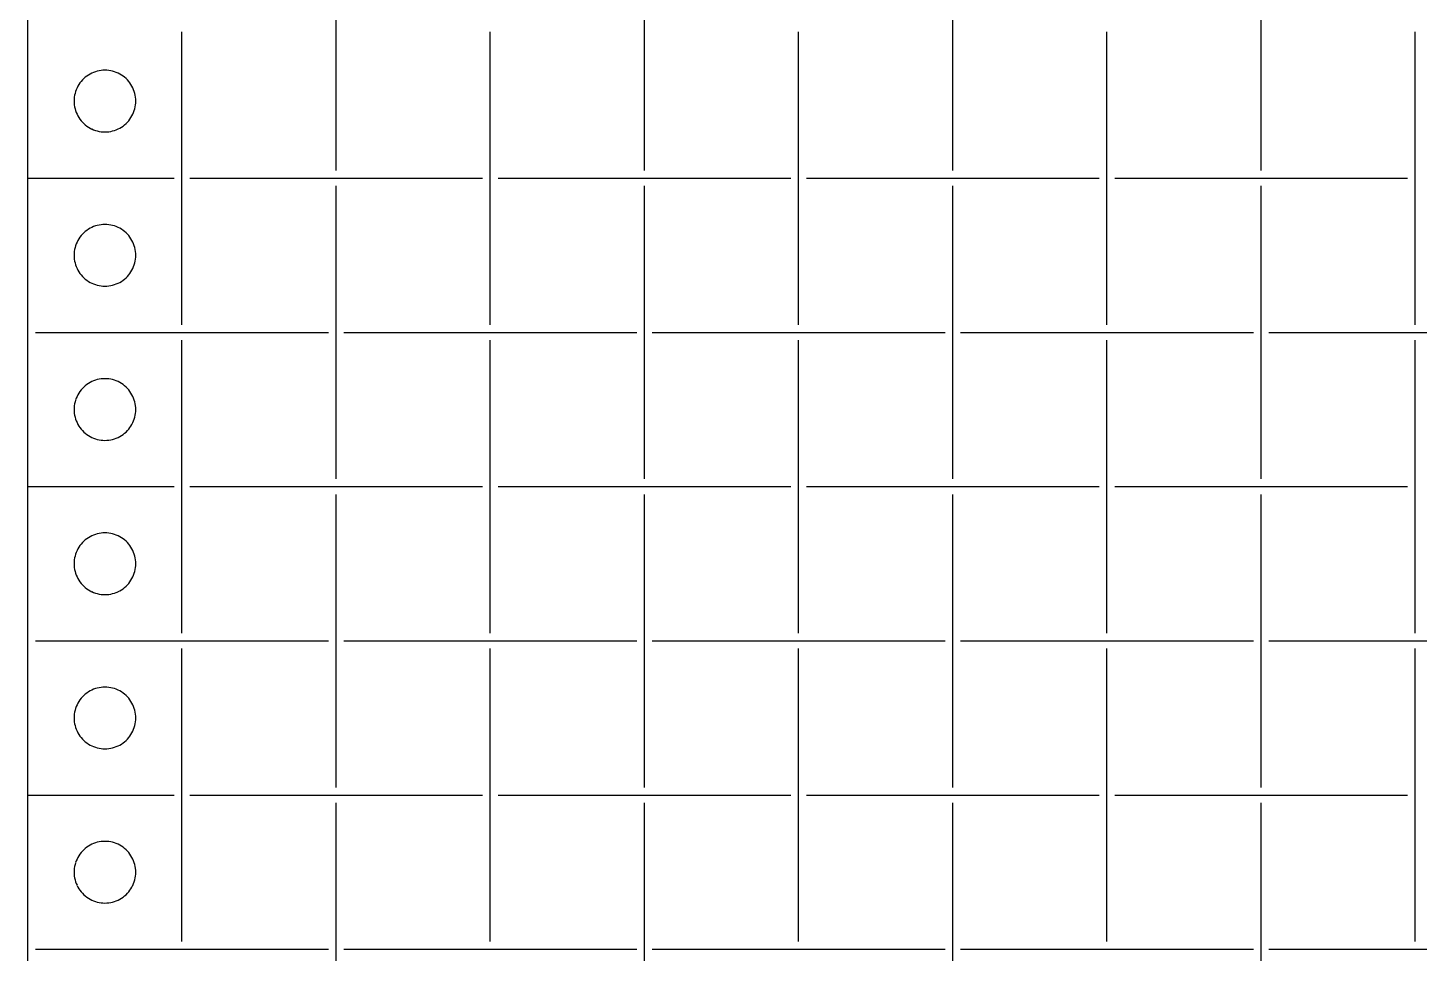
# Model space of a CAD drawing. Extents: x -1 to 369, y 33 to 428.
# Drawn here: x 49 to 193.4, y 150.1 to 246.1 of the extents above; entities that cross this region are included whole.
import ezdxf

# ---------------------------------------------------------------- set-up
doc = ezdxf.new("R2010")
doc.units = 0

msp = doc.modelspace()

# ---------------------------------------------------------------- linework, layer by layer
for p, q in [((49.0009, 33.2103), (49.0009, 395.877)), ((81.0009, 231.343), (81.0009, 261.743)), ((113.001, 231.343), (113.001, 261.743)), ((145.001, 231.343), (145.001, 261.743)), ((177.001, 231.343), (177.001, 261.743)), ((65.0009, 215.344), (65.0009, 245.743)), ((97.0009, 215.344), (97.0009, 245.743)), ((129.001, 215.344), (129.001, 245.743)), ((161.001, 215.344), (161.001, 245.743)), ((193.001, 215.344), (193.001, 245.743)), ((55.2863, 241.245), (55.120035, 241.132004)), ((55.4593, 241.348), (55.286264, 241.245669)), ((55.6384, 241.439), (55.459282, 241.347732)), ((55.8229, 241.519), (55.638406, 241.439162)), ((56.0121, 241.587), (55.822958, 241.518905)), ((56.2051, 241.643), (56.012052, 241.586914)), ((56.4013, 241.687), (56.205113, 241.643148)), ((56.5998, 241.718), (56.401246, 241.686552)), ((56.8, 241.737), (56.599865, 241.718091)), ((57.0009, 241.743), (56.799969, 241.736678)), ((57.2018, 241.737), (57.000872, 241.743322)), ((57.402, 241.718), (57.201862, 241.736909)), ((57.6005, 241.687), (57.401946, 241.718448)), ((57.7967, 241.643), (57.600513, 241.686852)), ((57.9898, 241.587), (57.796755, 241.643086)), ((58.1789, 241.519), (57.989755, 241.587095)), ((58.3634, 241.439), (58.178906, 241.518838)), ((58.5425, 241.348), (58.363382, 241.439268)), ((58.7156, 241.245), (58.542564, 241.347331)), ((58.8818, 241.132), (58.7156, 241.245)), ((54.0256, 239.721), (53.957505, 239.531855)), ((54.1055, 239.906), (54.025662, 239.721506)), ((54.1967, 240.085), (54.105435, 239.905882)), ((54.2991, 240.258), (54.196766, 240.084964)), ((54.4121, 240.424), (54.299107, 240.257735)), ((54.5353, 240.583), (54.412088, 240.424157)), ((54.6682, 240.734), (54.535257, 240.583206)), ((54.8104, 240.876), (54.66825, 240.73385)), ((54.9612, 241.009), (54.810409, 240.876057)), ((55.12, 241.132), (54.961154, 241.00879)), ((59.0407, 241.009), (58.881857, 241.13221)), ((59.1915, 240.876), (59.040706, 241.008943)), ((59.3336, 240.734), (59.19145, 240.87615)), ((59.4665, 240.583), (59.333557, 240.733794)), ((59.5898, 240.424), (59.466588, 240.582843)), ((59.7028, 240.258), (59.589807, 240.424265)), ((59.8051, 240.085), (59.702769, 240.258036)), ((59.8964, 239.906), (59.805132, 240.085118)), ((59.9762, 239.721), (59.896362, 239.905494)), ((60.0443, 239.532), (59.976205, 239.721145)), ((53.8072, 238.744), (53.800878, 238.543072)), ((53.8009, 238.543), (53.807222, 238.342069)), ((53.8261, 238.945), (53.807191, 238.744862)), ((53.8072, 238.343), (53.826109, 238.142865)), ((53.8576, 239.143), (53.826152, 238.944446)), ((53.9014, 239.339), (53.857546, 239.142813)), ((53.9575, 239.532), (53.901414, 239.338955)), ((60.1004, 239.339), (60.044314, 239.532045)), ((60.1442, 239.143), (60.100348, 239.339187)), ((60.1757, 238.945), (60.144252, 239.143554)), ((60.1946, 238.744), (60.175691, 238.944138)), ((60.1757, 238.142), (60.194609, 238.342135)), ((60.2009, 238.543), (60.194578, 238.743928)), ((60.1946, 238.343), (60.200922, 238.543931)), ((53.8261, 238.142), (53.857548, 237.943446)), ((53.8576, 237.944), (53.901454, 237.747813)), ((53.9014, 237.748), (53.957486, 237.554952)), ((53.9575, 237.555), (54.025595, 237.365858)), ((54.0256, 237.365), (54.105438, 237.180506)), ((54.1055, 237.181), (54.196765, 237.001882)), ((54.1967, 237.002), (54.299034, 236.828964)), ((54.2991, 236.829), (54.412093, 236.662735)), ((59.5898, 236.663), (59.702793, 236.829265)), ((59.7028, 236.829), (59.805131, 237.002036)), ((59.8051, 237.002), (59.896368, 237.181118)), ((59.8964, 237.181), (59.976238, 237.365494)), ((59.9762, 237.365), (60.044294, 237.554142)), ((60.0443, 237.555), (60.100386, 237.748048)), ((60.1004, 237.748), (60.144252, 237.944187)), ((60.1442, 237.944), (60.175648, 238.142554)), ((54.4121, 236.663), (54.535312, 236.504154)), ((54.5353, 236.504), (54.668243, 236.353209)), ((54.6682, 236.353), (54.81035, 236.21085)), ((54.8104, 236.211), (54.961191, 236.078057)), ((54.9612, 236.078), (55.120046, 235.954788)), ((55.12, 235.955), (55.286265, 235.842007)), ((55.2863, 235.842), (55.459336, 235.739666)), ((55.4593, 235.739), (55.638418, 235.647735)), ((55.6384, 235.648), (55.822894, 235.568162)), ((55.8229, 235.568), (56.012042, 235.499906)), ((56.0121, 235.5), (56.205148, 235.443914)), ((56.2051, 235.444), (56.401287, 235.400145)), ((56.4013, 235.4), (56.599854, 235.368552)), ((57.402, 235.369), (57.600554, 235.400448)), ((57.6005, 235.4), (57.796687, 235.443855)), ((57.7967, 235.444), (57.989745, 235.500086)), ((57.9898, 235.5), (58.178945, 235.568095)), ((58.1789, 235.568), (58.363394, 235.647838)), ((58.3634, 235.648), (58.542518, 235.739265)), ((58.5425, 235.739), (58.715536, 235.841334)), ((58.7156, 235.842), (58.881865, 235.954993)), ((58.8818, 235.955), (59.040643, 236.078212)), ((59.0407, 236.078), (59.191494, 236.210943)), ((59.1915, 236.211), (59.33365, 236.35315)), ((59.3336, 236.353), (59.466543, 236.503791)), ((59.4665, 236.504), (59.589712, 236.662846)), ((56.5998, 235.369), (56.799935, 235.350091)), ((56.8, 235.35), (57.000931, 235.343678)), ((57.0009, 235.343), (57.201828, 235.349322)), ((57.2018, 235.35), (57.401938, 235.368909)), ((49.0009, 230.543), (64.2009, 230.543)), ((65.8009, 230.543), (96.2009, 230.543)), ((81.0009, 199.344), (81.0009, 229.744)), ((97.8009, 230.543), (128.201, 230.543)), ((113.001, 199.344), (113.001, 229.744)), ((129.801, 230.543), (160.201, 230.543)), ((145.001, 199.344), (145.001, 229.744)), ((161.801, 230.543), (192.201, 230.543)), ((177.001, 199.344), (177.001, 229.744)), ((55.4593, 225.348), (55.286264, 225.245669)), ((55.6384, 225.439), (55.459282, 225.347735)), ((55.8229, 225.519), (55.638406, 225.439162)), ((56.0121, 225.587), (55.822958, 225.518903)), ((56.2051, 225.643), (56.012052, 225.586914)), ((56.4013, 225.687), (56.205113, 225.643148)), ((56.5998, 225.718), (56.401246, 225.686552)), ((56.8, 225.737), (56.599865, 225.718091)), ((57.0009, 225.744), (56.799969, 225.737678)), ((57.2018, 225.737), (57.000872, 225.743322)), ((57.402, 225.718), (57.201862, 225.736909)), ((57.6005, 225.687), (57.401946, 225.718448)), ((57.7967, 225.643), (57.600513, 225.686852)), ((57.9898, 225.587), (57.796755, 225.643086)), ((58.1789, 225.519), (57.989755, 225.587097)), ((58.3634, 225.439), (58.178906, 225.518838)), ((58.5425, 225.348), (58.363382, 225.439265)), ((58.7156, 225.245), (58.542564, 225.347331)), ((54.1055, 223.906), (54.025662, 223.721506)), ((54.1967, 224.085), (54.105435, 223.905882)), ((54.2991, 224.258), (54.196766, 224.084967)), ((54.4121, 224.424), (54.299107, 224.257732)), ((54.5353, 224.583), (54.412088, 224.424157)), ((54.6682, 224.734), (54.535257, 224.583206)), ((54.8104, 224.876), (54.66825, 224.73385)), ((54.9612, 225.009), (54.810409, 224.876059)), ((55.12, 225.132), (54.961154, 225.008788)), ((55.2863, 225.245), (55.120035, 225.132004)), ((58.8818, 225.132), (58.715535, 225.244996)), ((59.0407, 225.009), (58.881857, 225.132212)), ((59.1915, 224.876), (59.040706, 225.008941)), ((59.3336, 224.734), (59.19145, 224.87615)), ((59.4665, 224.583), (59.3336, 224.734)), ((59.5898, 224.424), (59.466588, 224.582843)), ((59.7028, 224.258), (59.589807, 224.424268)), ((59.8051, 224.085), (59.702769, 224.258033)), ((59.8964, 223.906), (59.805132, 224.085118)), ((59.9762, 223.722), (59.896362, 223.906494)), ((53.8072, 222.744), (53.800878, 222.543072)), ((53.8009, 222.544), (53.807222, 222.343069)), ((53.8261, 222.945), (53.807191, 222.744862)), ((53.8576, 223.143), (53.826152, 222.944448)), ((53.9014, 223.339), (53.857546, 223.142811)), ((53.9575, 223.532), (53.901414, 223.338955)), ((54.0256, 223.722), (53.957505, 223.532855)), ((60.0443, 223.532), (59.976205, 223.721145)), ((60.1004, 223.339), (60.044314, 223.532045)), ((60.1442, 223.143), (60.1004, 223.339)), ((60.1757, 222.945), (60.144252, 223.143552)), ((60.1946, 222.744), (60.175691, 222.944138)), ((60.2009, 222.544), (60.194578, 222.744928)), ((60.1946, 222.343), (60.200922, 222.543931)), ((53.8072, 222.343), (53.826109, 222.142862)), ((53.8261, 222.142), (53.857548, 221.943448)), ((53.8576, 221.944), (53.901454, 221.747811)), ((53.9014, 221.748), (53.957486, 221.554955)), ((53.9575, 221.555), (54.025595, 221.365858)), ((54.0256, 221.366), (54.105438, 221.181503)), ((54.1055, 221.181), (54.196765, 221.001882)), ((54.1967, 221.002), (54.299034, 220.828967)), ((59.7028, 220.829), (59.805131, 221.002033)), ((59.8051, 221.002), (59.896368, 221.181118)), ((59.8964, 221.181), (59.976238, 221.365497)), ((59.9762, 221.366), (60.044294, 221.555142)), ((60.0443, 221.555), (60.100386, 221.748045)), ((60.1004, 221.748), (60.144252, 221.944189)), ((60.1442, 221.944), (60.175648, 222.142552)), ((60.1757, 222.142), (60.194609, 222.342138)), ((54.2991, 220.829), (54.412093, 220.662732)), ((54.4121, 220.663), (54.535312, 220.504157)), ((54.5353, 220.504), (54.668243, 220.353206)), ((54.6682, 220.353), (54.81035, 220.21085)), ((54.8104, 220.211), (54.961191, 220.078059)), ((54.9612, 220.078), (55.120046, 219.954788)), ((55.12, 219.955), (55.286265, 219.842004)), ((55.2863, 219.842), (55.459336, 219.739669)), ((55.4593, 219.739), (55.638418, 219.647735)), ((55.6384, 219.648), (55.822894, 219.568162)), ((55.8229, 219.568), (56.012042, 219.499903)), ((56.0121, 219.5), (56.205148, 219.443917)), ((57.7967, 219.444), (57.989745, 219.500083)), ((57.9898, 219.5), (58.178945, 219.568097)), ((58.1789, 219.568), (58.363394, 219.647838)), ((58.3634, 219.648), (58.542518, 219.739265)), ((58.5425, 219.739), (58.715536, 219.841331)), ((58.7156, 219.842), (58.881865, 219.954996)), ((58.8818, 219.955), (59.040643, 220.078212)), ((59.0407, 220.078), (59.191494, 220.210941)), ((59.1915, 220.211), (59.33365, 220.35315)), ((59.3336, 220.353), (59.466543, 220.503794)), ((59.4665, 220.504), (59.589712, 220.662843)), ((59.5898, 220.663), (59.702793, 220.829268)), ((56.2051, 219.444), (56.401287, 219.400145)), ((56.4013, 219.4), (56.599854, 219.368552)), ((56.5998, 219.369), (56.799935, 219.350091)), ((56.8, 219.35), (57.000931, 219.343678)), ((57.0009, 219.344), (57.201828, 219.350322)), ((57.2018, 219.35), (57.401938, 219.368909)), ((57.402, 219.369), (57.600554, 219.400448)), ((57.6005, 219.4), (57.796687, 219.443855)), ((49.8009, 214.544), (80.2009, 214.544)), ((65.0009, 183.344), (65.0009, 213.744)), ((81.8009, 214.544), (112.201, 214.544)), ((97.0009, 183.344), (97.0009, 213.744)), ((113.801, 214.544), (144.201, 214.544)), ((129.001, 183.344), (129.001, 213.744)), ((145.801, 214.544), (176.201, 214.544)), ((161.001, 183.344), (161.001, 213.744)), ((177.801, 214.544), (208.201, 214.544)), ((193.001, 183.344), (193.001, 213.744)), ((55.6384, 209.439), (55.459282, 209.347735)), ((55.8229, 209.519), (55.638406, 209.439162)), ((56.0121, 209.587), (55.822958, 209.518903)), ((56.2051, 209.643), (56.012052, 209.586917)), ((56.4013, 209.687), (56.205113, 209.643146)), ((56.5998, 209.718), (56.401246, 209.686552)), ((56.8, 209.737), (56.599865, 209.718091)), ((57.0009, 209.744), (56.799969, 209.737678)), ((57.2018, 209.737), (57.000872, 209.743322)), ((57.402, 209.718), (57.201862, 209.736909)), ((57.6005, 209.687), (57.401946, 209.718448)), ((57.7967, 209.643), (57.600513, 209.686855)), ((57.9898, 209.587), (57.796755, 209.643083)), ((58.1789, 209.519), (57.989755, 209.587097)), ((58.3634, 209.439), (58.178906, 209.518838)), ((58.5425, 209.348), (58.363382, 209.439265)), ((54.1967, 208.085), (54.105435, 207.905882)), ((54.2991, 208.258), (54.196766, 208.084967)), ((54.4121, 208.424), (54.299107, 208.257735)), ((54.5353, 208.583), (54.412088, 208.424154)), ((54.6682, 208.734), (54.535257, 208.583206)), ((54.8104, 208.876), (54.66825, 208.733853)), ((54.9612, 209.009), (54.810409, 208.876057)), ((55.12, 209.132), (54.961154, 209.008788)), ((55.2863, 209.245), (55.120035, 209.132007)), ((55.4593, 209.348), (55.286264, 209.245666)), ((58.7156, 209.245), (58.542564, 209.347334)), ((58.8818, 209.132), (58.715535, 209.244993)), ((59.0407, 209.009), (58.881857, 209.132212)), ((59.1915, 208.876), (59.040706, 209.008943)), ((59.3336, 208.734), (59.19145, 208.876147)), ((59.4665, 208.583), (59.333557, 208.733794)), ((59.5898, 208.424), (59.466588, 208.582846)), ((59.7028, 208.258), (59.589807, 208.424265)), ((59.8051, 208.085), (59.702769, 208.258033)), ((59.8964, 207.906), (59.805132, 208.085118)), ((53.8072, 206.744), (53.800878, 206.543069)), ((53.8009, 206.544), (53.807222, 206.343072)), ((53.8261, 206.945), (53.807191, 206.744865)), ((53.8576, 207.143), (53.826152, 206.944446)), ((53.9014, 207.339), (53.857546, 207.142813)), ((53.9575, 207.532), (53.901414, 207.338952)), ((54.0256, 207.722), (53.957505, 207.532858)), ((54.1055, 207.906), (54.025662, 207.721503)), ((59.9762, 207.722), (59.896362, 207.906497)), ((60.0443, 207.532), (59.976205, 207.721142)), ((60.1004, 207.339), (60.044314, 207.532048)), ((60.1442, 207.143), (60.100348, 207.339187)), ((60.1757, 206.945), (60.144252, 207.143554)), ((60.1946, 206.744), (60.175691, 206.944135)), ((60.2009, 206.544), (60.194578, 206.744931)), ((60.1946, 206.343), (60.200922, 206.543928)), ((53.8072, 206.343), (53.826109, 206.142862)), ((53.8261, 206.142), (53.857548, 205.943446)), ((53.8576, 205.944), (53.901454, 205.747813)), ((53.9014, 205.748), (53.957486, 205.554955)), ((53.9575, 205.555), (54.025595, 205.365855)), ((54.0256, 205.366), (54.105438, 205.181506)), ((54.1055, 205.181), (54.196765, 205.001882)), ((59.8051, 205.002), (59.896368, 205.181118)), ((59.8964, 205.181), (59.976238, 205.365494)), ((59.9762, 205.366), (60.044294, 205.555145)), ((60.0443, 205.555), (60.100386, 205.748045)), ((60.1004, 205.748), (60.144252, 205.944187)), ((60.1442, 205.944), (60.175648, 206.142554)), ((60.1757, 206.142), (60.194609, 206.342138)), ((54.1967, 205.002), (54.299034, 204.828967)), ((54.2991, 204.829), (54.412093, 204.662732)), ((54.4121, 204.663), (54.535312, 204.504157)), ((54.5353, 204.504), (54.668243, 204.353206)), ((54.6682, 204.353), (54.81035, 204.21085)), ((54.8104, 204.211), (54.961191, 204.078057)), ((54.9612, 204.078), (55.120046, 203.95479)), ((55.12, 203.955), (55.286265, 203.842004)), ((55.2863, 203.842), (55.459336, 203.739669)), ((55.4593, 203.739), (55.638418, 203.647735)), ((55.6384, 203.648), (55.822894, 203.568159)), ((58.1789, 203.568), (58.363394, 203.647841)), ((58.3634, 203.648), (58.542518, 203.739265)), ((58.5425, 203.739), (58.715536, 203.841331)), ((58.7156, 203.842), (58.881865, 203.954996)), ((58.8818, 203.955), (59.040643, 204.07821)), ((59.0407, 204.078), (59.191494, 204.210943)), ((59.1915, 204.211), (59.33365, 204.35315)), ((59.3336, 204.353), (59.466543, 204.503794)), ((59.4665, 204.504), (59.589712, 204.662843)), ((59.5898, 204.663), (59.702793, 204.829268)), ((59.7028, 204.829), (59.805131, 205.002033)), ((55.8229, 203.568), (56.012042, 203.499906)), ((56.0121, 203.5), (56.205148, 203.443914)), ((56.2051, 203.444), (56.401287, 203.400148)), ((56.4013, 203.4), (56.599854, 203.368552)), ((56.5998, 203.369), (56.799935, 203.350091)), ((56.8, 203.35), (57.000931, 203.343678)), ((57.0009, 203.344), (57.201828, 203.350322)), ((57.2018, 203.35), (57.401938, 203.368909)), ((57.402, 203.369), (57.600554, 203.400448)), ((57.6005, 203.4), (57.796687, 203.443852)), ((57.7967, 203.444), (57.989745, 203.500086)), ((57.9898, 203.5), (58.178945, 203.568095)), ((49.0009, 198.544), (64.2009, 198.544)), ((65.8009, 198.544), (96.2009, 198.544)), ((97.8009, 198.544), (128.201, 198.544)), ((129.801, 198.544), (160.201, 198.544)), ((161.801, 198.544), (192.201, 198.544)), ((81.0009, 167.344), (81.0009, 197.744)), ((113.001, 167.344), (113.001, 197.744)), ((145.001, 167.344), (145.001, 197.744)), ((177.001, 167.344), (177.001, 197.744)), ((55.8229, 193.519), (55.638406, 193.439162)), ((56.0121, 193.587), (55.822958, 193.518905)), ((56.2051, 193.643), (56.012052, 193.586914)), ((56.4013, 193.687), (56.205113, 193.643148)), ((56.5998, 193.718), (56.401246, 193.686552)), ((56.8, 193.737), (56.599865, 193.718091)), ((57.0009, 193.744), (56.799969, 193.737678)), ((57.2018, 193.737), (57.000872, 193.743322)), ((57.402, 193.718), (57.201862, 193.736909)), ((57.6005, 193.687), (57.401946, 193.718448)), ((57.7967, 193.643), (57.600513, 193.686852)), ((57.9898, 193.587), (57.796755, 193.643086)), ((58.1789, 193.519), (57.989755, 193.587095)), ((58.3634, 193.439), (58.178906, 193.518838)), ((54.1967, 192.085), (54.105435, 191.905882)), ((54.2991, 192.258), (54.196766, 192.084964)), ((54.4121, 192.424), (54.299107, 192.257735)), ((54.5353, 192.583), (54.412088, 192.424157)), ((54.6682, 192.734), (54.535257, 192.583206)), ((54.8104, 192.876), (54.66825, 192.73385)), ((54.9612, 193.009), (54.810409, 192.876057)), ((55.12, 193.132), (54.961154, 193.008788)), ((55.2863, 193.245), (55.120035, 193.132007)), ((55.4593, 193.348), (55.286264, 193.245669)), ((55.6384, 193.439), (55.459282, 193.347732)), ((58.5425, 193.348), (58.363382, 193.439268)), ((58.7156, 193.245), (58.542564, 193.347331)), ((58.8818, 193.132), (58.715535, 193.244993)), ((59.0407, 193.009), (58.881857, 193.132212)), ((59.1915, 192.876), (59.040706, 193.008943)), ((59.3336, 192.734), (59.19145, 192.87615)), ((59.4665, 192.583), (59.333557, 192.733794)), ((59.5898, 192.424), (59.466588, 192.582843)), ((59.7028, 192.258), (59.589807, 192.424265)), ((59.8051, 192.085), (59.702769, 192.258036)), ((59.8964, 191.906), (59.805132, 192.085118)), ((53.8072, 190.744), (53.800878, 190.543072)), ((53.8261, 190.945), (53.807191, 190.744862)), ((53.8576, 191.143), (53.826152, 190.944446)), ((53.9014, 191.339), (53.857546, 191.142813)), ((53.9575, 191.532), (53.901414, 191.338955)), ((54.0256, 191.722), (53.957505, 191.532855)), ((54.1055, 191.906), (54.025662, 191.721506)), ((59.9762, 191.722), (59.896362, 191.906494)), ((60.0443, 191.532), (59.976205, 191.721145)), ((60.1004, 191.339), (60.044314, 191.532045)), ((60.1442, 191.143), (60.100348, 191.339187)), ((60.1757, 190.945), (60.144252, 191.143554)), ((60.1946, 190.744), (60.175691, 190.944138)), ((60.2009, 190.544), (60.194578, 190.744928)), ((53.8009, 190.544), (53.807222, 190.343069)), ((53.8072, 190.343), (53.826109, 190.142865)), ((53.8261, 190.142), (53.857548, 189.943446)), ((53.8576, 189.944), (53.901454, 189.747813)), ((53.9014, 189.748), (53.957486, 189.554952)), ((53.9575, 189.555), (54.025595, 189.365858)), ((54.0256, 189.366), (54.105438, 189.181503)), ((54.1055, 189.181), (54.196765, 189.001885)), ((59.8051, 189.002), (59.896368, 189.181115)), ((59.8964, 189.181), (59.976238, 189.365497)), ((59.9762, 189.366), (60.044294, 189.555142)), ((60.0443, 189.555), (60.100386, 189.748048)), ((60.1004, 189.748), (60.144252, 189.944187)), ((60.1442, 189.944), (60.175648, 190.142554)), ((60.1757, 190.142), (60.194609, 190.342135)), ((60.1946, 190.343), (60.200922, 190.543931)), ((54.1967, 189.002), (54.299034, 188.828964)), ((54.2991, 188.829), (54.412093, 188.662735)), ((54.4121, 188.663), (54.535312, 188.504154)), ((54.5353, 188.504), (54.668243, 188.353209)), ((54.6682, 188.353), (54.81035, 188.21085)), ((54.8104, 188.211), (54.961191, 188.078057)), ((54.9612, 188.078), (55.120046, 187.954788)), ((55.12, 187.955), (55.286265, 187.842007)), ((55.2863, 187.842), (55.459336, 187.739666)), ((55.4593, 187.739), (55.638418, 187.647735)), ((58.3634, 187.648), (58.542518, 187.739265)), ((58.5425, 187.739), (58.715536, 187.841334)), ((58.7156, 187.842), (58.881865, 187.954993)), ((58.8818, 187.955), (59.040643, 188.078212)), ((59.0407, 188.078), (59.191494, 188.210943)), ((59.1915, 188.211), (59.33365, 188.35315)), ((59.3336, 188.353), (59.466543, 188.503791)), ((59.4665, 188.504), (59.589712, 188.662846)), ((59.5898, 188.663), (59.702793, 188.829265)), ((59.7028, 188.829), (59.805131, 189.002036)), ((55.6384, 187.648), (55.822894, 187.568162)), ((55.8229, 187.568), (56.012042, 187.499906)), ((56.0121, 187.5), (56.205148, 187.443914)), ((56.2051, 187.444), (56.401287, 187.400145)), ((56.4013, 187.4), (56.599854, 187.368552)), ((56.5998, 187.369), (56.799935, 187.350091)), ((56.8, 187.35), (57.000931, 187.343678)), ((57.0009, 187.344), (57.201828, 187.350322)), ((57.2018, 187.35), (57.401938, 187.368909)), ((57.402, 187.369), (57.600554, 187.400448)), ((57.6005, 187.4), (57.796687, 187.443855)), ((57.7967, 187.444), (57.989745, 187.500086)), ((57.9898, 187.5), (58.178945, 187.568095)), ((58.1789, 187.568), (58.363394, 187.647838)), ((49.8009, 182.544), (80.2009, 182.544)), ((81.8009, 182.544), (112.201, 182.544)), ((113.801, 182.544), (144.201, 182.544)), ((145.801, 182.544), (176.201, 182.544)), ((177.801, 182.544), (208.201, 182.544)), ((65.0009, 151.344), (65.0009, 181.744)), ((97.0009, 151.344), (97.0009, 181.744)), ((129.001, 151.344), (129.001, 181.744)), ((161.001, 151.344), (161.001, 181.744)), ((193.001, 151.344), (193.001, 181.744)), ((56.2051, 177.643), (56.012052, 177.586914)), ((56.4013, 177.687), (56.205113, 177.643148)), ((56.5998, 177.718), (56.401246, 177.686552)), ((56.8, 177.737), (56.599865, 177.718091)), ((57.0009, 177.744), (56.799969, 177.737678)), ((57.2018, 177.737), (57.000872, 177.743322)), ((57.402, 177.718), (57.201862, 177.736909)), ((57.6005, 177.687), (57.401946, 177.718448)), ((57.7967, 177.643), (57.600513, 177.686852)), ((57.9898, 177.587), (57.796755, 177.643086)), ((54.2991, 176.258), (54.196766, 176.084967)), ((54.4121, 176.424), (54.299107, 176.257732)), ((54.5353, 176.583), (54.412088, 176.424157)), ((54.6682, 176.734), (54.535257, 176.583206)), ((54.8104, 176.876), (54.66825, 176.73385)), ((54.9612, 177.009), (54.810409, 176.876059)), ((55.12, 177.132), (54.961154, 177.008788)), ((55.2863, 177.245), (55.120035, 177.132004)), ((55.4593, 177.348), (55.286264, 177.245669)), ((55.6384, 177.439), (55.459282, 177.347735)), ((55.8229, 177.519), (55.638406, 177.439162)), ((56.0121, 177.587), (55.822958, 177.518903)), ((58.1789, 177.519), (57.989755, 177.587097)), ((58.3634, 177.439), (58.178906, 177.518838)), ((58.5425, 177.348), (58.363382, 177.439265)), ((58.7156, 177.245), (58.542564, 177.347331)), ((58.8818, 177.132), (58.715535, 177.244996)), ((59.0407, 177.009), (58.881857, 177.132212)), ((59.1915, 176.876), (59.040706, 177.008941)), ((59.3336, 176.734), (59.19145, 176.87615)), ((59.4665, 176.583), (59.333557, 176.733794)), ((59.5898, 176.424), (59.466588, 176.582843)), ((59.7028, 176.258), (59.589807, 176.424268)), ((59.8051, 176.085), (59.702769, 176.258033)), ((53.8072, 174.744), (53.800878, 174.543069)), ((53.8261, 174.945), (53.807191, 174.744862)), ((53.8576, 175.143), (53.826152, 174.944448)), ((53.9014, 175.339), (53.857546, 175.142811)), ((53.9575, 175.532), (53.901414, 175.338955)), ((54.0256, 175.722), (53.957505, 175.532855)), ((54.1055, 175.906), (54.025662, 175.721506)), ((54.1967, 176.085), (54.105435, 175.905882)), ((59.8964, 175.906), (59.805132, 176.085118)), ((59.9762, 175.722), (59.896362, 175.906494)), ((60.0443, 175.532), (59.976205, 175.721145)), ((60.1004, 175.339), (60.044314, 175.532045)), ((60.1442, 175.143), (60.100348, 175.339189)), ((60.1757, 174.945), (60.144252, 175.143552)), ((60.1946, 174.744), (60.175691, 174.944138)), ((60.2009, 174.544), (60.194578, 174.744931)), ((53.8009, 174.544), (53.807222, 174.343072)), ((53.8072, 174.343), (53.826109, 174.142862)), ((53.8261, 174.142), (53.857548, 173.943448)), ((53.8576, 173.944), (53.901454, 173.747813)), ((53.9014, 173.748), (53.957486, 173.554952)), ((53.9575, 173.555), (54.025595, 173.365858)), ((54.0256, 173.366), (54.105438, 173.181503)), ((59.8964, 173.181), (59.976238, 173.365497)), ((59.9762, 173.366), (60.044294, 173.555142)), ((60.0443, 173.555), (60.100386, 173.748048)), ((60.1004, 173.748), (60.144252, 173.944187)), ((60.1442, 173.944), (60.175648, 174.142552)), ((60.1757, 174.142), (60.194609, 174.342138)), ((60.1946, 174.343), (60.200922, 174.543928)), ((54.1055, 173.181), (54.196765, 173.001882)), ((54.1967, 173.002), (54.299034, 172.828967)), ((54.2991, 172.829), (54.412093, 172.662732)), ((54.4121, 172.663), (54.535312, 172.504157)), ((54.5353, 172.504), (54.668243, 172.353206)), ((54.6682, 172.353), (54.81035, 172.21085)), ((54.8104, 172.211), (54.961191, 172.078059)), ((54.9612, 172.078), (55.120046, 171.954788)), ((55.12, 171.955), (55.286265, 171.842004)), ((55.2863, 171.842), (55.459336, 171.739669)), ((58.5425, 171.739), (58.715536, 171.841331)), ((58.7156, 171.842), (58.881865, 171.954996)), ((58.8818, 171.955), (59.040643, 172.078212)), ((59.0407, 172.078), (59.191494, 172.210941)), ((59.1915, 172.211), (59.33365, 172.35315)), ((59.3336, 172.353), (59.466543, 172.503794)), ((59.4665, 172.504), (59.589712, 172.662843)), ((59.5898, 172.663), (59.702793, 172.829268)), ((59.7028, 172.829), (59.805131, 173.002033)), ((59.8051, 173.002), (59.896368, 173.181118)), ((55.4593, 171.739), (55.638418, 171.647735)), ((55.6384, 171.648), (55.822894, 171.568162)), ((55.8229, 171.568), (56.012042, 171.499903)), ((56.0121, 171.5), (56.205148, 171.443914)), ((56.2051, 171.444), (56.401287, 171.400148)), ((56.4013, 171.4), (56.599854, 171.368552)), ((56.5998, 171.369), (56.799935, 171.350091)), ((56.8, 171.35), (57.000931, 171.343678)), ((57.0009, 171.344), (57.201828, 171.350322)), ((57.2018, 171.35), (57.401938, 171.368909)), ((57.402, 171.369), (57.600554, 171.400448)), ((57.6005, 171.4), (57.796687, 171.443852)), ((57.7967, 171.444), (57.989745, 171.500086)), ((57.9898, 171.5), (58.178945, 171.568097)), ((58.1789, 171.568), (58.363394, 171.647838)), ((58.3634, 171.648), (58.542518, 171.739265)), ((49.0009, 166.544), (64.2009, 166.544)), ((65.8009, 166.544), (96.2009, 166.544)), ((97.8009, 166.544), (128.201, 166.544)), ((129.801, 166.544), (160.201, 166.544)), ((161.801, 166.544), (192.201, 166.544)), ((81.0009, 135.344), (81.0009, 165.744)), ((113.001, 135.344), (113.001, 165.744)), ((145.001, 135.344), (145.001, 165.744)), ((177.001, 135.344), (177.001, 165.744)), ((56.8, 161.737), (56.599865, 161.718091)), ((57.0009, 161.744), (56.799969, 161.737678)), ((57.2018, 161.737), (57.000872, 161.743322)), ((57.402, 161.718), (57.201862, 161.736909)), ((54.4121, 160.424), (54.299107, 160.257735)), ((54.5353, 160.583), (54.412088, 160.424154)), ((54.6682, 160.734), (54.535257, 160.583206)), ((54.8104, 160.876), (54.66825, 160.733853)), ((54.9612, 161.009), (54.810409, 160.876057)), ((55.12, 161.132), (54.961154, 161.008788)), ((55.2863, 161.245), (55.120035, 161.132007)), ((55.4593, 161.348), (55.286264, 161.245666)), ((55.6384, 161.439), (55.459282, 161.347735)), ((55.8229, 161.519), (55.638406, 161.439162)), ((56.0121, 161.587), (55.822958, 161.518905)), ((56.2051, 161.643), (56.012052, 161.586914)), ((56.4013, 161.687), (56.205113, 161.643146)), ((56.5998, 161.718), (56.401246, 161.686552)), ((57.6005, 161.687), (57.401946, 161.718448)), ((57.7967, 161.643), (57.600513, 161.686855)), ((57.9898, 161.587), (57.796755, 161.643086)), ((58.1789, 161.519), (57.989755, 161.587095)), ((58.3634, 161.439), (58.178906, 161.518838)), ((58.5425, 161.348), (58.363382, 161.439265)), ((58.7156, 161.245), (58.542564, 161.347334)), ((58.8818, 161.132), (58.715535, 161.244993)), ((59.0407, 161.009), (58.881857, 161.132212)), ((59.1915, 160.876), (59.040706, 161.008943)), ((59.3336, 160.734), (59.19145, 160.876147)), ((59.4665, 160.583), (59.333557, 160.733794)), ((59.5898, 160.424), (59.466588, 160.582846)), ((59.7028, 160.258), (59.589807, 160.424265)), ((53.8261, 158.945), (53.807191, 158.744865)), ((53.8576, 159.143), (53.826152, 158.944446)), ((53.9014, 159.339), (53.857546, 159.142813)), ((53.9575, 159.532), (53.901414, 159.338952)), ((54.0256, 159.722), (53.957505, 159.532858)), ((54.1055, 159.906), (54.025662, 159.721503)), ((54.1967, 160.085), (54.105435, 159.905882)), ((54.2991, 160.258), (54.196766, 160.084967)), ((59.8051, 160.085), (59.702769, 160.258033)), ((59.8964, 159.906), (59.805132, 160.085118)), ((59.9762, 159.722), (59.896362, 159.906497)), ((60.0443, 159.532), (59.976205, 159.721142)), ((60.1004, 159.339), (60.044314, 159.532048)), ((60.1442, 159.143), (60.100348, 159.339187)), ((60.1757, 158.945), (60.144252, 159.143554)), ((60.1946, 158.744), (60.175691, 158.944135)), ((53.8072, 158.744), (53.800878, 158.543069)), ((53.8009, 158.544), (53.807222, 158.343072)), ((53.8072, 158.343), (53.826109, 158.142862)), ((53.8261, 158.142), (53.857548, 157.943446)), ((53.8576, 157.944), (53.901454, 157.747813)), ((53.9014, 157.748), (53.957486, 157.554955)), ((53.9575, 157.555), (54.025595, 157.365855)), ((59.9762, 157.366), (60.044294, 157.555145)), ((60.0443, 157.555), (60.100386, 157.748045)), ((60.1004, 157.748), (60.144252, 157.944187)), ((60.1442, 157.944), (60.175648, 158.142554)), ((60.1757, 158.142), (60.194609, 158.342138)), ((60.2009, 158.544), (60.194578, 158.744931)), ((60.1946, 158.343), (60.200922, 158.543928)), ((54.0256, 157.366), (54.105438, 157.181506)), ((54.1055, 157.181), (54.196765, 157.001882)), ((54.1967, 157.002), (54.299034, 156.828967)), ((54.2991, 156.829), (54.412093, 156.662732)), ((54.4121, 156.663), (54.535312, 156.504157)), ((54.5353, 156.504), (54.668243, 156.353206)), ((54.6682, 156.353), (54.81035, 156.21085)), ((54.8104, 156.211), (54.961191, 156.078057)), ((54.9612, 156.078), (55.120046, 155.95479)), ((55.12, 155.955), (55.286265, 155.842004)), ((58.7156, 155.842), (58.881865, 155.954996)), ((58.8818, 155.955), (59.040643, 156.07821)), ((59.0407, 156.078), (59.191494, 156.210943)), ((59.1915, 156.211), (59.33365, 156.35315)), ((59.3336, 156.353), (59.466543, 156.503794)), ((59.4665, 156.504), (59.589712, 156.662843)), ((59.5898, 156.663), (59.702793, 156.829268)), ((59.7028, 156.829), (59.805131, 157.002033)), ((59.8051, 157.002), (59.896368, 157.181118)), ((59.8964, 157.181), (59.976238, 157.365494)), ((55.2863, 155.842), (55.459336, 155.739669)), ((55.4593, 155.739), (55.638418, 155.647735)), ((55.6384, 155.648), (55.822894, 155.568159)), ((55.8229, 155.568), (56.012042, 155.499906)), ((56.0121, 155.5), (56.205148, 155.443914)), ((56.2051, 155.444), (56.401287, 155.400148)), ((56.4013, 155.4), (56.599854, 155.368552)), ((56.5998, 155.369), (56.799935, 155.350091)), ((56.8, 155.35), (57.000931, 155.343678)), ((57.0009, 155.344), (57.201828, 155.350322)), ((57.2018, 155.35), (57.401938, 155.368909)), ((57.402, 155.369), (57.600554, 155.400448)), ((57.6005, 155.4), (57.796687, 155.443852)), ((57.7967, 155.444), (57.989745, 155.500086)), ((57.9898, 155.5), (58.178945, 155.568095)), ((58.1789, 155.568), (58.363394, 155.647841)), ((58.3634, 155.648), (58.542518, 155.739265)), ((58.5425, 155.739), (58.715536, 155.841331)), ((49.8009, 150.544), (80.2009, 150.544)), ((81.8009, 150.544), (112.201, 150.544)), ((113.801, 150.544), (144.201, 150.544)), ((145.801, 150.544), (176.201, 150.544)), ((177.801, 150.544), (208.201, 150.544))]:
    msp.add_line(p, q)

doc.saveas('drawing.dxf')
